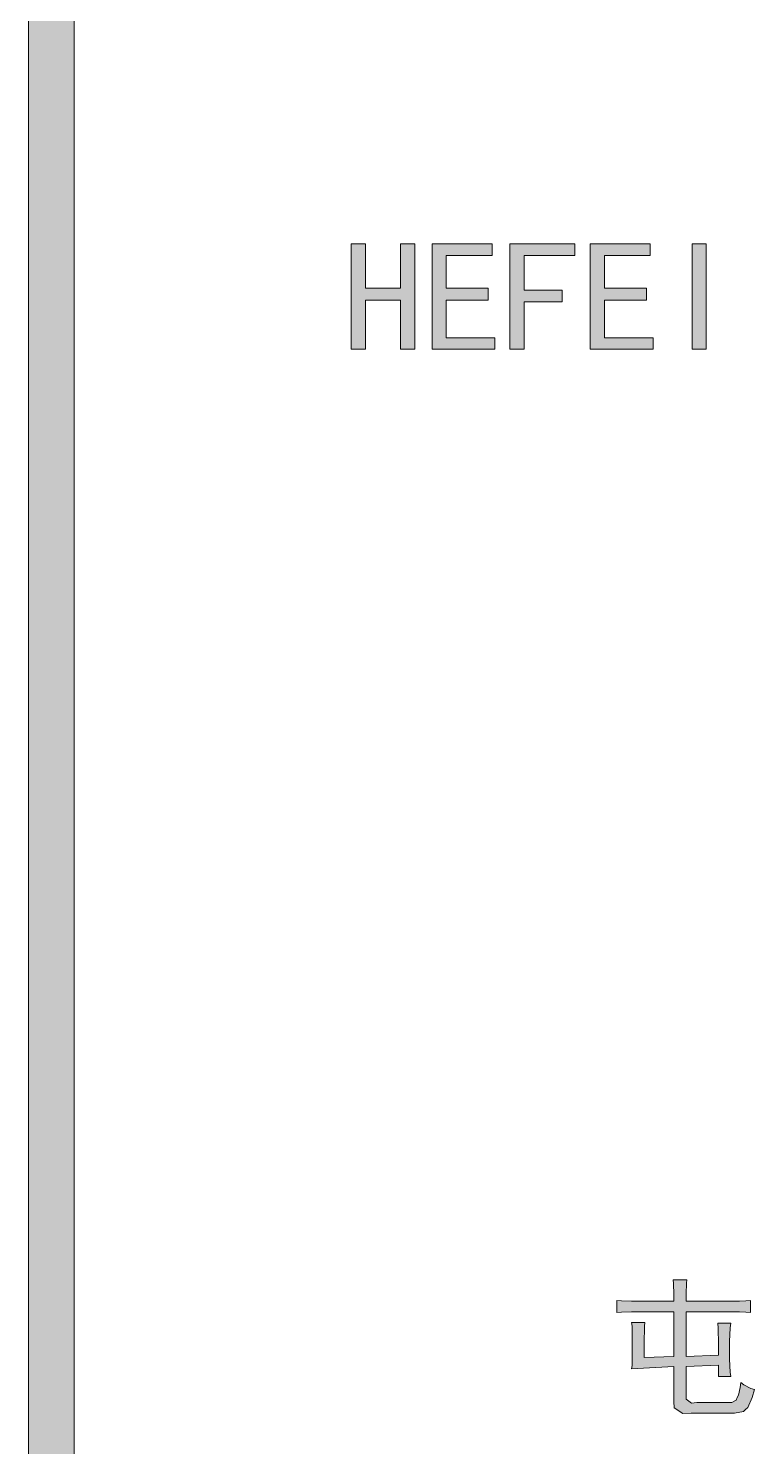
# Model space of a CAD drawing. Header units: millimetres. Extents: x 261 to 114907, y 32 to 1998430.
# Drawn here: x 107650 to 109240, y 1988478 to 1991581 of the extents above; entities that cross this region are included whole.
import ezdxf

# ---------------------------------------------------------------- set-up
doc = ezdxf.new("R2010")
doc.units = ezdxf.units.MM

msp = doc.modelspace()

# ---------------------------------------------------------------- hatches: boundary and pattern name
h = msp.add_hatch(color=0)
h.dxf.hatch_style = 2
h.paths.add_polyline_path([(107750.2, 1928333.3), (107650.3, 1928333.3), (107650.3, 1997229.2), (107750.2, 1997229.2)])
h = msp.add_hatch(color=0)
h.dxf.hatch_style = 2
h.paths.add_polyline_path([(108496.2, 1990878.8), (108465.1, 1990878.8), (108465.1, 1990986.5), (108388, 1990986.5), (108388, 1990878.8), (108357, 1990878.8), (108357, 1991109.8), (108388, 1991109.8), (108388, 1991012.4), (108465.1, 1991012.4), (108465.1, 1991109.8), (108496.2, 1991109.8)])
h = msp.add_hatch(color=0)
h.dxf.hatch_style = 2
h.paths.add_polyline_path([(108671.5, 1990878.8), (108534.1, 1990878.8), (108534.1, 1991109.8), (108665.1, 1991109.8), (108665.1, 1991083.9), (108565.1, 1991083.9), (108565.1, 1991012.4), (108656.9, 1991012.4), (108656.9, 1990986.5), (108565.1, 1990986.5), (108565.1, 1990904.2), (108671.5, 1990904.2)])
h = msp.add_hatch(color=0)
h.dxf.hatch_style = 2
h.paths.add_polyline_path([(108846.1, 1991083.9), (108735.3, 1991083.9), (108735.3, 1991008.5), (108818.9, 1991008.5), (108818.9, 1990982.7), (108735.3, 1990982.7), (108735.3, 1990878.8), (108704.3, 1990878.8), (108704.3, 1991109.8), (108846.1, 1991109.8)])
h = msp.add_hatch(color=0)
h.dxf.hatch_style = 2
h.paths.add_polyline_path([(109018, 1990878.8), (108880.1, 1990878.8), (108880.1, 1991109.8), (109011.1, 1991109.8), (109011.1, 1991083.9), (108911.1, 1991083.9), (108911.1, 1991012.4), (109002.9, 1991012.4), (109002.9, 1990986.5), (108911.1, 1990986.5), (108911.1, 1990904.2), (109018, 1990904.2)])
h = msp.add_hatch(color=0)
h.dxf.hatch_style = 2
h.paths.add_polyline_path([(109133.9, 1990878.8), (109102.9, 1990878.8), (109102.9, 1991109.8), (109133.9, 1991109.8)])
h = msp.add_hatch(color=0)
h.dxf.hatch_style = 2
h.paths.add_polyline_path([(109062.8, 1988796.2), (109062.8, 1988810.8), (109062.4, 1988834.5), (109061.5, 1988842.7), (109091.7, 1988842.7), (109090.8, 1988835), (109090.4, 1988811.7), (109090.4, 1988796.2), (109202, 1988796.2), (109206.7, 1988796.2), (109221, 1988796.6), (109230.9, 1988797.5), (109230.9, 1988771.2), (109221, 1988772.1), (109206.7, 1988772.5), (109202, 1988772.5), (109090.4, 1988772.5), (109090.4, 1988675.1), (109160.6, 1988677.7), (109160.6, 1988701.8), (109159.8, 1988737.1), (109159.3, 1988747.9), (109187.8, 1988747.9), (109186.5, 1988737.6), (109185.2, 1988707.8), (109185.2, 1988688), (109185.2, 1988668.6), (109186.5, 1988640.2), (109187.8, 1988631.1), (109160.6, 1988631.1), (109160.6, 1988655.7), (109090.4, 1988653.1), (109090.4, 1988589.3), (109090.4, 1988581.2), (109102, 1988573), (109113.7, 1988573.8), (109182.6, 1988573.8), (109189.9, 1988573.8), (109199.4, 1988579.4), (109202, 1988585), (109204.6, 1988590.2), (109208.5, 1988607), (109209.8, 1988618.2), (109216.2, 1988612.6), (109231.3, 1988604.9), (109239.9, 1988602.3), (109234.8, 1988585), (109224.8, 1988563.1), (109220.1, 1988558.7), (109215.8, 1988554.4), (109195.5, 1988550.6), (109180, 1988550.6), (109100.7, 1988550.6), (109082.6, 1988549.7), (109063.7, 1988562.6), (109062.8, 1988576.4), (109062.8, 1988653.1), (108970.6, 1988647.9), (108971.5, 1988655.3), (108971.9, 1988679.8), (108971.9, 1988697.5), (108971.9, 1988715.6), (108971.5, 1988741.5), (108970.6, 1988749.2), (108999.5, 1988749.2), (108998.6, 1988741.5), (108998.2, 1988703.1), (108998.2, 1988672.5), (109062.8, 1988675.1), (109062.8, 1988772.5), (108982.2, 1988772.5), (108970.6, 1988772.5), (108948.6, 1988772.1), (108938.3, 1988771.2), (108938.3, 1988797.5), (108948.6, 1988796.6), (108970.6, 1988796.2), (108982.2, 1988796.2)])

# ---------------------------------------------------------------- linework, layer by layer
at = {"color": 0, "lineweight": 0}
for points in [[(107750.2, 1928333.3), (107650.3, 1928333.3), (107650.3, 1997229.2), (107750.2, 1997229.2)], [(108496.2, 1990878.8), (108465.1, 1990878.8), (108465.1, 1990986.5), (108388, 1990986.5), (108388, 1990878.8), (108357, 1990878.8), (108357, 1991109.8), (108388, 1991109.8), (108388, 1991012.4), (108465.1, 1991012.4), (108465.1, 1991109.8), (108496.2, 1991109.8)], [(108671.5, 1990878.8), (108534.1, 1990878.8), (108534.1, 1991109.8), (108665.1, 1991109.8), (108665.1, 1991083.9), (108565.1, 1991083.9), (108565.1, 1991012.4), (108656.9, 1991012.4), (108656.9, 1990986.5), (108565.1, 1990986.5), (108565.1, 1990904.2), (108671.5, 1990904.2)], [(108846.1, 1991083.9), (108735.3, 1991083.9), (108735.3, 1991008.5), (108818.9, 1991008.5), (108818.9, 1990982.7), (108735.3, 1990982.7), (108735.3, 1990878.8), (108704.3, 1990878.8), (108704.3, 1991109.8), (108846.1, 1991109.8)], [(109018, 1990878.8), (108880.1, 1990878.8), (108880.1, 1991109.8), (109011.1, 1991109.8), (109011.1, 1991083.9), (108911.1, 1991083.9), (108911.1, 1991012.4), (109002.9, 1991012.4), (109002.9, 1990986.5), (108911.1, 1990986.5), (108911.1, 1990904.2), (109018, 1990904.2)], [(109133.9, 1990878.8), (109102.9, 1990878.8), (109102.9, 1991109.8), (109133.9, 1991109.8)], [(109062.8, 1988796.2), (109062.8, 1988810.8), (109062.4, 1988834.5), (109061.5, 1988842.7), (109091.7, 1988842.7), (109090.8, 1988835), (109090.4, 1988811.7), (109090.4, 1988796.2), (109202, 1988796.2), (109206.7, 1988796.2), (109221, 1988796.6), (109230.9, 1988797.5), (109230.9, 1988771.2), (109221, 1988772.1), (109206.7, 1988772.5), (109202, 1988772.5), (109090.4, 1988772.5), (109090.4, 1988675.1), (109160.6, 1988677.7), (109160.6, 1988701.8), (109159.8, 1988737.1), (109159.3, 1988747.9), (109187.8, 1988747.9), (109186.5, 1988737.6), (109185.2, 1988707.8), (109185.2, 1988688), (109185.2, 1988668.6), (109186.5, 1988640.2), (109187.8, 1988631.1), (109160.6, 1988631.1), (109160.6, 1988655.7), (109090.4, 1988653.1), (109090.4, 1988589.3), (109090.4, 1988581.2), (109102, 1988573), (109113.7, 1988573.8), (109182.6, 1988573.8), (109189.9, 1988573.8), (109199.4, 1988579.4), (109202, 1988585), (109204.6, 1988590.2), (109208.5, 1988607), (109209.8, 1988618.2), (109216.2, 1988612.6), (109231.3, 1988604.9), (109239.9, 1988602.3), (109234.8, 1988585), (109224.8, 1988563.1), (109220.1, 1988558.7), (109215.8, 1988554.4), (109195.5, 1988550.6), (109180, 1988550.6), (109100.7, 1988550.6), (109082.6, 1988549.7), (109063.7, 1988562.6), (109062.8, 1988576.4), (109062.8, 1988653.1), (108970.6, 1988647.9), (108971.5, 1988655.3), (108971.9, 1988679.8), (108971.9, 1988697.5), (108971.9, 1988715.6), (108971.5, 1988741.5), (108970.6, 1988749.2), (108999.5, 1988749.2), (108998.6, 1988741.5), (108998.2, 1988703.1), (108998.2, 1988672.5), (109062.8, 1988675.1), (109062.8, 1988772.5), (108982.2, 1988772.5), (108970.6, 1988772.5), (108948.6, 1988772.1), (108938.3, 1988771.2), (108938.3, 1988797.5), (108948.6, 1988796.6), (108970.6, 1988796.2), (108982.2, 1988796.2)]]:
    msp.add_lwpolyline(points, close=True, dxfattribs=at)

doc.saveas('drawing.dxf')
